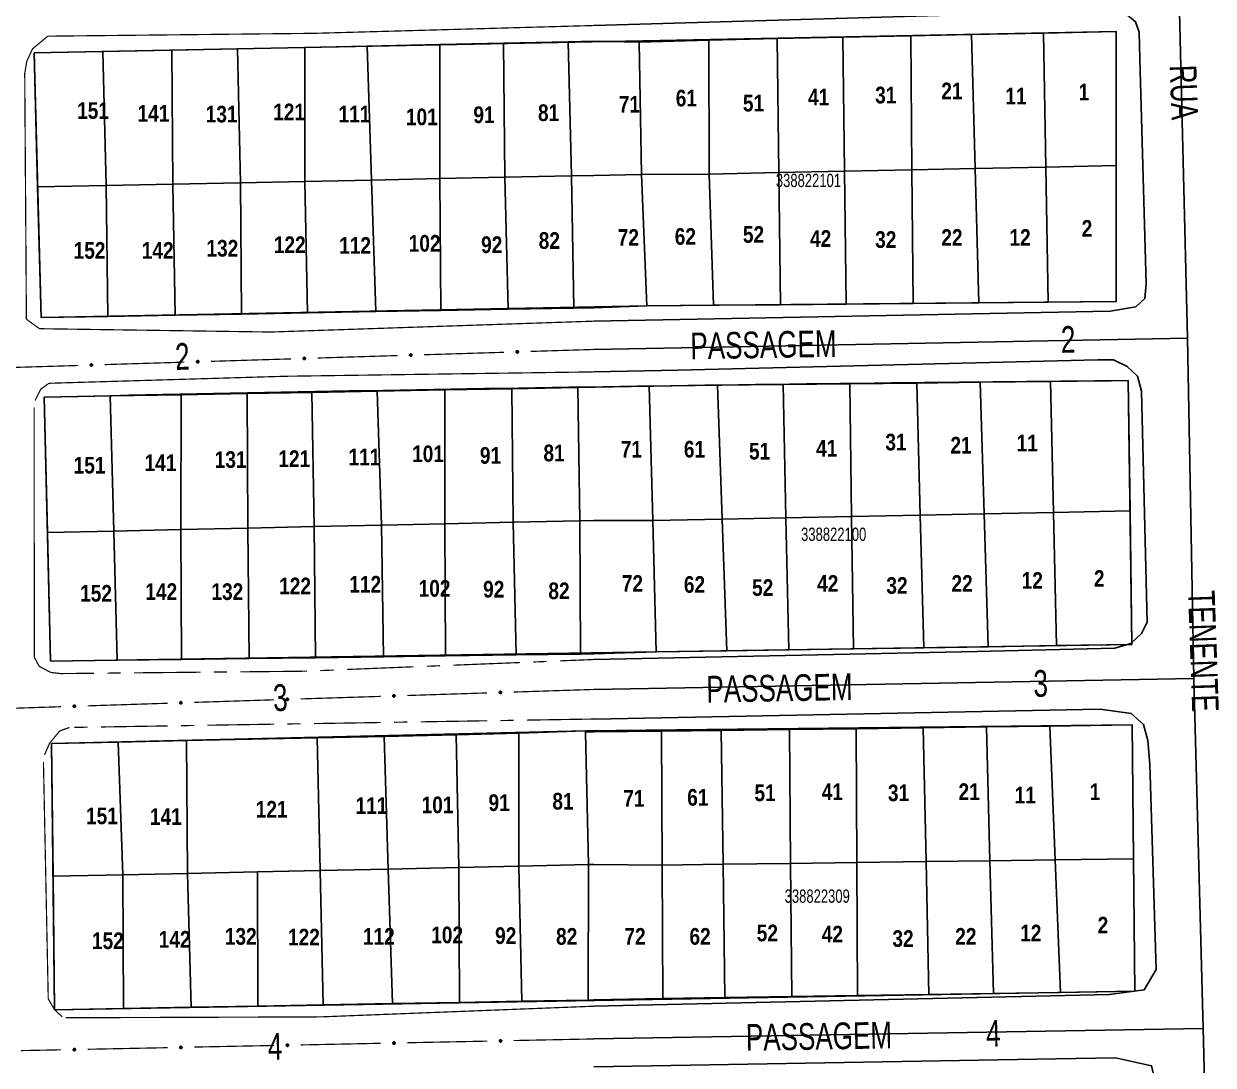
# Model space of a CAD drawing. Extents: x 204256 to 207861, y 4845615 to 4848347.
# Drawn here: x 204551.4 to 204730, y 4847338.3 to 4847494.5 of the extents above; entities that cross this region are included whole.
import ezdxf
from ezdxf.enums import TextEntityAlignment as Align

# ---------------------------------------------------------------- set-up
doc = ezdxf.new("R2010")
doc.units = 0
doc.header["$LTSCALE"] = 1.5
doc.header["$MEASUREMENT"] = 0
doc.linetypes.add('PHANTOMX2', pattern=[5, 2.5, -0.5, 0.5, -0.5, 0.5, -0.5])
for name, color, linetype in [('CD-MALHA-LOTES', 40, 'CONTINUOUS'), ('CD_TXT_QUADRA', 7, 'CONTINUOUS'), ('RU-QUADRAS', 210, 'CONTINUOUS'), ('SV-EIXO-RUA-N-PAV', 6, 'CONTINUOUS'), ('SV-EIXO-RUA-PAV', 20, 'CONTINUOUS'), ('SV-RUA-NAO-PAV-S-GUIA-C-GUIA', 7, 'PHANTOMX2'), ('SV-RUA-PAVIM-S-GUIA-C-GUIA', 7, 'CONTINUOUS'), ('SV-TXT-RUA-N-PAV-S-GUIA-C-GUIA', 7, 'CONTINUOUS'), ('SV-TXT-RUA-PAV-S-GUIA-C-GUIA', 7, 'CONTINUOUS'), ('Th_NmrPort', 7, 'CONTINUOUS')]:
    doc.layers.add(name, color=color, linetype=linetype)
doc.styles.add('ARIAL', font='ARIAL.TTF')
doc.styles.get("Standard").update_dxf_attribs({"font": 'swisscbo.ttf'})

msp = doc.modelspace()

# ---------------------------------------------------------------- linework, layer by layer
at = {"layer": 'CD-MALHA-LOTES', "linetype": 'Continuous'}
for p, q in [((204715.42, 4847493.38), (204704.47, 4847493.15)), ((204715.42, 4847473.28), (204715.42, 4847493.38)), ((204636.97, 4847491.92), (204643.79, 4847491.81)), ((204654.27, 4847492.11), (204643.79, 4847491.81)), ((204643.79, 4847491.81), (204644.15, 4847471.95)), ((204664.49, 4847492.32), (204654.27, 4847492.11)), ((204654.3, 4847472.01), (204654.27, 4847492.11)), ((204674.35, 4847492.53), (204664.49, 4847492.32)), ((204664.49, 4847492.32), (204664.76, 4847472.24)), ((204684.57, 4847492.74), (204674.35, 4847492.53)), ((204674.61, 4847472.44), (204674.35, 4847492.53)), ((204693.71, 4847492.93), (204684.57, 4847492.74)), ((204684.74, 4847472.65), (204684.57, 4847492.74)), ((204704.47, 4847493.15), (204693.71, 4847492.93)), ((204694.24, 4847472.85), (204693.71, 4847492.93)), ((204704.83, 4847473.06), (204704.47, 4847493.15)), ((204644.15, 4847471.95), (204636.97, 4847471.8)), ((204644.15, 4847471.95), (204654.3, 4847472.01)), ((204644.15, 4847471.95), (204644.93, 4847452.22)), ((204654.3, 4847472.01), (204664.76, 4847472.24)), ((204654.96, 4847452.31), (204654.3, 4847472.01)), ((204664.76, 4847472.24), (204674.61, 4847472.44)), ((204664.76, 4847472.24), (204665.02, 4847452.4)), ((204674.61, 4847472.44), (204684.74, 4847472.65)), ((204674.61, 4847472.44), (204674.88, 4847452.5)), ((204684.74, 4847472.65), (204694.24, 4847472.85)), ((204684.74, 4847472.65), (204684.92, 4847452.59)), ((204694.24, 4847472.85), (204704.83, 4847473.06)), ((204694.24, 4847472.85), (204694.78, 4847452.68)), ((204704.83, 4847473.06), (204715.42, 4847473.28)), ((204704.83, 4847473.06), (204705.18, 4847452.78)), ((204715.42, 4847452.87), (204715.42, 4847473.28)), ((204644.93, 4847452.22), (204636.96, 4847451.95)), ((204644.93, 4847452.22), (204654.96, 4847452.31)), ((204665.02, 4847452.4), (204654.96, 4847452.31)), ((204665.02, 4847452.4), (204674.88, 4847452.5)), ((204674.88, 4847452.5), (204684.92, 4847452.59)), ((204684.92, 4847452.59), (204694.78, 4847452.68)), ((204694.78, 4847452.68), (204705.18, 4847452.78)), ((204705.18, 4847452.78), (204715.42, 4847452.87)), ((204634.6, 4847439.97), (204645.31, 4847440.19)), ((204655.55, 4847440.31), (204645.31, 4847440.19)), ((204645.31, 4847440.19), (204645.84, 4847420.04)), ((204665.39, 4847440.42), (204655.55, 4847440.31)), ((204656.25, 4847420.24), (204655.55, 4847440.31)), ((204675.42, 4847440.54), (204665.39, 4847440.42)), ((204665.83, 4847420.44), (204665.39, 4847440.42)), ((204685.48, 4847440.65), (204675.42, 4847440.54)), ((204675.69, 4847420.63), (204675.42, 4847440.54)), ((204694.99, 4847440.76), (204685.48, 4847440.65)), ((204686, 4847420.84), (204685.48, 4847440.65)), ((204705.57, 4847440.88), (204694.99, 4847440.76)), ((204695.59, 4847421.03), (204694.99, 4847440.76)), ((204717.22, 4847441.01), (204705.57, 4847440.88)), ((204705.99, 4847421.24), (204705.57, 4847440.88)), ((204717.49, 4847421.47), (204717.22, 4847441.01)), ((204645.84, 4847420.04), (204636.97, 4847420.03)), ((204645.84, 4847420.04), (204656.25, 4847420.24)), ((204645.84, 4847420.04), (204646.36, 4847400.3)), ((204656.25, 4847420.24), (204665.83, 4847420.44)), ((204656.94, 4847400.47), (204656.25, 4847420.24)), ((204665.83, 4847420.44), (204675.69, 4847420.63)), ((204665.83, 4847420.44), (204666.27, 4847400.62)), ((204675.69, 4847420.63), (204686, 4847420.84)), ((204675.69, 4847420.63), (204675.95, 4847400.77)), ((204686, 4847420.84), (204695.59, 4847421.03)), ((204686, 4847420.84), (204686.53, 4847400.93)), ((204695.59, 4847421.03), (204705.99, 4847421.24)), ((204695.59, 4847421.03), (204696.2, 4847401.08)), ((204705.99, 4847421.24), (204717.49, 4847421.47)), ((204705.99, 4847421.24), (204706.43, 4847401.24)), ((204717.77, 4847401.42), (204717.49, 4847421.47)), ((204646.36, 4847400.3), (204656.94, 4847400.47)), ((204656.94, 4847400.47), (204666.27, 4847400.62)), ((204666.27, 4847400.62), (204675.95, 4847400.77)), ((204675.95, 4847400.77), (204686.53, 4847400.93)), ((204686.53, 4847400.93), (204696.2, 4847401.08)), ((204696.2, 4847401.08), (204706.43, 4847401.24)), ((204706.43, 4847401.24), (204717.77, 4847401.42)), ((204646.36, 4847400.3), (204636.96, 4847400)), ((204636.96, 4847388.29), (204647.16, 4847388.39)), ((204656.12, 4847388.51), (204647.16, 4847388.39)), ((204647.16, 4847388.39), (204647.25, 4847368.32)), ((204666.34, 4847388.65), (204656.12, 4847388.51)), ((204656.12, 4847388.51), (204656.38, 4847368.44)), ((204676.37, 4847388.78), (204666.34, 4847388.65)), ((204666.34, 4847388.65), (204666.52, 4847368.57)), ((204686.44, 4847388.92), (204676.37, 4847388.78)), ((204676.37, 4847388.78), (204676.47, 4847368.7)), ((204695.93, 4847389.05), (204686.44, 4847388.92)), ((204686.44, 4847388.92), (204686.87, 4847368.84)), ((204705.46, 4847389.17), (204695.93, 4847389.05)), ((204695.93, 4847389.05), (204696.46, 4847368.97)), ((204717.82, 4847389.34), (204705.46, 4847389.17)), ((204705.46, 4847389.17), (204706.25, 4847369.09)), ((204718.01, 4847369.25), (204717.82, 4847389.34)), ((204647.25, 4847368.32), (204636.97, 4847368.39)), ((204656.38, 4847368.44), (204647.25, 4847368.32)), ((204647.25, 4847368.32), (204647.34, 4847348.28)), ((204666.52, 4847368.57), (204656.38, 4847368.44)), ((204656.38, 4847368.44), (204656.64, 4847348.43)), ((204676.47, 4847368.7), (204666.52, 4847368.57)), ((204666.52, 4847368.57), (204666.69, 4847348.58)), ((204676.47, 4847368.7), (204686.87, 4847368.84)), ((204676.47, 4847368.7), (204676.56, 4847348.74)), ((204686.87, 4847368.84), (204696.46, 4847368.97)), ((204686.87, 4847368.84), (204687.3, 4847348.9)), ((204706.25, 4847369.09), (204696.46, 4847368.97)), ((204696.46, 4847368.97), (204696.98, 4847349.05)), ((204706.25, 4847369.09), (204718.01, 4847369.25)), ((204706.25, 4847369.09), (204707.03, 4847349.21)), ((204718.19, 4847349.38), (204718.01, 4847369.25)), ((204656.64, 4847348.43), (204666.69, 4847348.58)), ((204666.69, 4847348.58), (204676.56, 4847348.74)), ((204676.56, 4847348.74), (204687.3, 4847348.9)), ((204687.3, 4847348.9), (204696.98, 4847349.05)), ((204696.98, 4847349.05), (204707.03, 4847349.21)), ((204707.03, 4847349.21), (204718.19, 4847349.38)), ((204647.34, 4847348.28), (204636.97, 4847348.09)), ((204647.34, 4847348.28), (204656.64, 4847348.43))]:
    msp.add_line(p, q, dxfattribs=at)
at = {"layer": 'CD-MALHA-LOTES', "linetype": 'Continuous', "flags": 128}
for points in [[(204602.97, 4847491.21), (204613.86, 4847491.44)], [(204613.86, 4847491.44), (204623.44, 4847491.64)], [(204613.86, 4847471.32), (204613.86, 4847491.44)], [(204623.44, 4847491.64), (204633.11, 4847491.84)], [(204623.64, 4847471.52), (204623.44, 4847491.64)], [(204636.97, 4847491.92), (204633.11, 4847491.84)], [(204633.11, 4847491.84), (204633.62, 4847471.73)], [(204552.94, 4847490.17), (204563.27, 4847490.38)], [(204553.48, 4847470.08), (204552.94, 4847490.17)], [(204563.27, 4847490.38), (204573.62, 4847490.6)], [(204563.79, 4847470.29), (204563.27, 4847490.38)], [(204573.62, 4847490.6), (204583.48, 4847490.8)], [(204573.77, 4847470.5), (204573.62, 4847490.6)], [(204583.48, 4847490.8), (204593.6, 4847491.01)], [(204583.94, 4847470.71), (204583.48, 4847490.8)], [(204593.57, 4847470.9), (204593.6, 4847491.01)], [(204593.6, 4847491.01), (204602.97, 4847491.21)], [(204603.62, 4847471.11), (204602.97, 4847491.21)], [(204633.62, 4847471.73), (204636.97, 4847471.8)], [(204553.48, 4847470.08), (204563.79, 4847470.29)], [(204554.01, 4847450.47), (204553.48, 4847470.08)], [(204563.79, 4847470.29), (204573.77, 4847470.5)], [(204564.03, 4847450.64), (204563.79, 4847470.29)], [(204573.77, 4847470.5), (204583.94, 4847470.71)], [(204574.14, 4847450.83), (204573.77, 4847470.5)], [(204583.94, 4847470.71), (204593.57, 4847470.9)], [(204584.06, 4847451), (204583.94, 4847470.71)], [(204593.57, 4847470.9), (204603.62, 4847471.11)], [(204593.98, 4847451.18), (204593.57, 4847470.9)], [(204603.62, 4847471.11), (204613.86, 4847471.32)], [(204604.25, 4847451.37), (204603.62, 4847471.11)], [(204613.86, 4847471.32), (204623.64, 4847471.52)], [(204614.03, 4847451.54), (204613.86, 4847471.32)], [(204623.64, 4847471.52), (204633.62, 4847471.73)], [(204624.14, 4847451.72), (204623.64, 4847471.52)], [(204633.62, 4847471.73), (204633.98, 4847451.9)], [(204564.03, 4847450.64), (204554.01, 4847450.47)], [(204574.14, 4847450.83), (204564.03, 4847450.64)], [(204584.06, 4847451), (204574.14, 4847450.83)], [(204593.98, 4847451.18), (204584.06, 4847451)], [(204604.25, 4847451.37), (204593.98, 4847451.18)], [(204614.03, 4847451.54), (204604.25, 4847451.37)], [(204624.14, 4847451.72), (204614.03, 4847451.54)], [(204633.98, 4847451.9), (204624.14, 4847451.72)], [(204633.98, 4847451.9), (204636.96, 4847451.95)], [(204614.61, 4847439.61), (204624.69, 4847439.79)], [(204624.69, 4847439.79), (204634.6, 4847439.97)], [(204624.88, 4847419.76), (204624.69, 4847439.79)], [(204634.6, 4847439.97), (204634.88, 4847419.98)], [(204554.46, 4847438.53), (204564.39, 4847438.71)], [(204554.95, 4847418.21), (204554.46, 4847438.53)], [(204564.39, 4847438.71), (204575.04, 4847438.9)], [(204564.93, 4847418.43), (204564.39, 4847438.71)], [(204574.96, 4847418.65), (204575.04, 4847438.9)], [(204575.04, 4847438.9), (204584.92, 4847439.08)], [(204584.92, 4847439.08), (204594.65, 4847439.25)], [(204585.04, 4847418.88), (204584.92, 4847439.08)], [(204594.65, 4847439.25), (204604.46, 4847439.43)], [(204594.99, 4847419.1), (204594.65, 4847439.25)], [(204604.46, 4847439.43), (204614.61, 4847439.61)], [(204605.08, 4847419.33), (204604.46, 4847439.43)], [(204614.61, 4847419.53), (204614.61, 4847439.61)], [(204634.88, 4847419.98), (204636.97, 4847420.03)], [(204554.95, 4847418.21), (204564.93, 4847418.43)], [(204574.96, 4847418.65), (204564.93, 4847418.43)], [(204565.42, 4847399.05), (204564.93, 4847418.43)], [(204574.96, 4847418.65), (204585.04, 4847418.88)], [(204575.1, 4847399.18), (204574.96, 4847418.65)], [(204585.04, 4847418.88), (204594.99, 4847419.1)], [(204585.23, 4847399.32), (204585.04, 4847418.88)], [(204594.99, 4847419.1), (204605.08, 4847419.33)], [(204595.21, 4847399.41), (204594.99, 4847419.1)], [(204605.08, 4847419.33), (204614.61, 4847419.53)], [(204605.39, 4847399.58), (204605.08, 4847419.33)], [(204614.61, 4847419.53), (204624.88, 4847419.76)], [(204614.72, 4847399.71), (204614.61, 4847419.53)], [(204624.88, 4847419.76), (204634.88, 4847419.98)], [(204625.32, 4847399.85), (204624.88, 4847419.76)], [(204634.88, 4847419.98), (204635, 4847399.97)], [(204555.41, 4847398.92), (204554.95, 4847418.21)], [(204565.42, 4847399.05), (204555.41, 4847398.92)], [(204575.1, 4847399.18), (204565.42, 4847399.05)], [(204585.23, 4847399.32), (204575.1, 4847399.18)], [(204595.21, 4847399.41), (204585.23, 4847399.32)], [(204605.39, 4847399.58), (204595.21, 4847399.41)], [(204614.72, 4847399.71), (204605.39, 4847399.58)], [(204625.32, 4847399.85), (204614.72, 4847399.71)], [(204635, 4847399.97), (204625.32, 4847399.85)], [(204635, 4847399.97), (204636.96, 4847400)], [(204616.29, 4847387.85), (204625.74, 4847388.11)], [(204625.72, 4847368.15), (204625.74, 4847388.11)], [(204625.74, 4847388.11), (204635.72, 4847388.45)], [(204635.72, 4847388.45), (204635.72, 4847388.26)], [(204636.96, 4847388.29), (204635.72, 4847388.26)], [(204635.72, 4847388.26), (204636.2, 4847368.38)], [(204555.56, 4847386.58), (204565.58, 4847386.76)], [(204555.79, 4847366.63), (204555.56, 4847386.58)], [(204565.58, 4847386.76), (204575.85, 4847387)], [(204566.26, 4847366.86), (204565.58, 4847386.76)], [(204575.85, 4847387), (204595.44, 4847387.42)], [(204575.98, 4847367.07), (204575.85, 4847387)], [(204595.44, 4847387.42), (204605.5, 4847387.63)], [(204595.89, 4847367.5), (204595.44, 4847387.42)], [(204605.5, 4847387.63), (204616.29, 4847387.85)], [(204606.12, 4847367.72), (204605.5, 4847387.63)], [(204616.73, 4847367.95), (204616.29, 4847387.85)], [(204625.72, 4847368.15), (204636.2, 4847368.38)], [(204636.2, 4847368.38), (204636.12, 4847348.07)], [(204636.2, 4847368.38), (204636.97, 4847368.39)], [(204555.79, 4847366.63), (204566.26, 4847366.86)], [(204556.02, 4847346.61), (204555.79, 4847366.63)], [(204566.26, 4847366.86), (204575.98, 4847367.07)], [(204566.38, 4847346.8), (204566.26, 4847366.86)], [(204575.98, 4847367.07), (204586.51, 4847367.3)], [(204576.55, 4847346.99), (204575.98, 4847367.07)], [(204586.51, 4847367.3), (204595.89, 4847367.5)], [(204586.55, 4847347.17), (204586.51, 4847367.3)], [(204595.89, 4847367.5), (204606.12, 4847367.72)], [(204596.34, 4847347.35), (204595.89, 4847367.5)], [(204606.12, 4847367.72), (204616.73, 4847367.95)], [(204606.74, 4847347.54), (204606.12, 4847367.72)], [(204616.73, 4847367.95), (204625.72, 4847368.15)], [(204616.8, 4847347.72), (204616.73, 4847367.95)], [(204626.16, 4847347.9), (204625.72, 4847368.15)], [(204566.38, 4847346.8), (204556.02, 4847346.61)], [(204576.55, 4847346.99), (204566.38, 4847346.8)], [(204586.55, 4847347.17), (204576.55, 4847346.99)], [(204596.34, 4847347.35), (204586.55, 4847347.17)], [(204606.74, 4847347.54), (204596.34, 4847347.35)], [(204616.8, 4847347.72), (204606.74, 4847347.54)], [(204626.16, 4847347.9), (204616.8, 4847347.72)], [(204636.12, 4847348.07), (204626.16, 4847347.9)], [(204636.12, 4847348.07), (204636.97, 4847348.09)]]:
    msp.add_lwpolyline(points, dxfattribs=at)
at = {"layer": 'RU-QUADRAS', "color": 6, "linetype": 'Continuous'}
for points in [[(204552.94, 4847490.17), (204715.42, 4847493.38), (204715.42, 4847452.87), (204644.93, 4847452.22), (204554.01, 4847450.47)], [(204555.56, 4847386.58), (204635.72, 4847388.45), (204717.82, 4847389.34), (204718.19, 4847349.38), (204556.02, 4847346.61)]]:
    msp.add_lwpolyline(points, close=True, dxfattribs=at)
msp.add_lwpolyline([(204554.46, 4847438.53, -0.003434), (204717.22, 4847441.01), (204717.77, 4847401.42), (204555.41, 4847398.92)], format="xyb", close=True, dxfattribs=at)
at = {"layer": 'SV-EIXO-RUA-N-PAV'}
for points in [[(204590.83, 4847393.29), (204590.86, 4847393.32), (204590.9, 4847393.35), (204590.93, 4847393.36), (204590.97, 4847393.36), (204591, 4847393.36), (204591.04, 4847393.35), (204591.07, 4847393.33), (204591.11, 4847393.3), (204591.13, 4847393.26), (204591.14, 4847393.22), (204591.15, 4847393.19), (204591.15, 4847393.15), (204591.14, 4847393.12), (204591.12, 4847393.08), (204591.08, 4847393.05), (204591.05, 4847393.02), (204591.01, 4847393.01), (204590.98, 4847393.01), (204590.94, 4847393.01), (204590.91, 4847393.02), (204590.87, 4847393.04), (204590.83, 4847393.07), (204590.81, 4847393.11), (204590.8, 4847393.14), (204590.8, 4847393.18), (204590.8, 4847393.21), (204590.8, 4847393.25), (204590.83, 4847393.29)], [(204606.82, 4847393.8), (204606.85, 4847393.84), (204606.89, 4847393.86), (204606.92, 4847393.88), (204606.96, 4847393.88), (204606.99, 4847393.88), (204607.03, 4847393.87), (204607.06, 4847393.85), (204607.1, 4847393.81), (204607.12, 4847393.78), (204607.14, 4847393.74), (204607.14, 4847393.71), (204607.14, 4847393.67), (204607.13, 4847393.64), (204607.11, 4847393.6), (204607.07, 4847393.56), (204607.04, 4847393.54), (204607, 4847393.53), (204606.97, 4847393.53), (204606.93, 4847393.53), (204606.9, 4847393.54), (204606.86, 4847393.56), (204606.83, 4847393.59), (204606.8, 4847393.63), (204606.79, 4847393.66), (204606.79, 4847393.7), (204606.79, 4847393.73), (204606.8, 4847393.77), (204606.82, 4847393.8)], [(204622.81, 4847394.32), (204622.84, 4847394.36), (204622.88, 4847394.38), (204622.91, 4847394.39), (204622.95, 4847394.4), (204622.98, 4847394.39), (204623.02, 4847394.38), (204623.06, 4847394.37), (204623.09, 4847394.33), (204623.11, 4847394.29), (204623.13, 4847394.26), (204623.13, 4847394.22), (204623.13, 4847394.19), (204623.12, 4847394.15), (204623.1, 4847394.12), (204623.06, 4847394.08), (204623.03, 4847394.06), (204622.99, 4847394.05), (204622.96, 4847394.04), (204622.92, 4847394.05), (204622.89, 4847394.06), (204622.85, 4847394.08), (204622.82, 4847394.11), (204622.79, 4847394.14), (204622.78, 4847394.18), (204622.78, 4847394.21), (204622.78, 4847394.25), (204622.79, 4847394.28), (204622.81, 4847394.32)], [(204558.84, 4847392.25), (204558.88, 4847392.29), (204558.91, 4847392.31), (204558.95, 4847392.32), (204558.98, 4847392.32), (204559.02, 4847392.32), (204559.05, 4847392.31), (204559.09, 4847392.29), (204559.13, 4847392.26), (204559.15, 4847392.22), (204559.16, 4847392.19), (204559.17, 4847392.15), (204559.16, 4847392.12), (204559.15, 4847392.08), (204559.13, 4847392.05), (204559.1, 4847392.01), (204559.06, 4847391.99), (204559.03, 4847391.98), (204558.99, 4847391.97), (204558.96, 4847391.97), (204558.92, 4847391.98), (204558.89, 4847392), (204558.85, 4847392.04), (204558.83, 4847392.07), (204558.82, 4847392.11), (204558.81, 4847392.14), (204558.81, 4847392.18), (204558.82, 4847392.21), (204558.84, 4847392.25)], [(204574.84, 4847392.77), (204574.87, 4847392.8), (204574.9, 4847392.83), (204574.94, 4847392.84), (204574.97, 4847392.84), (204575.01, 4847392.84), (204575.04, 4847392.83), (204575.08, 4847392.81), (204575.12, 4847392.78), (204575.14, 4847392.74), (204575.15, 4847392.71), (204575.16, 4847392.67), (204575.15, 4847392.64), (204575.14, 4847392.6), (204575.12, 4847392.56), (204575.09, 4847392.53), (204575.05, 4847392.5), (204575.02, 4847392.49), (204574.98, 4847392.49), (204574.95, 4847392.49), (204574.91, 4847392.5), (204574.88, 4847392.52), (204574.84, 4847392.56), (204574.82, 4847392.59), (204574.81, 4847392.62), (204574.8, 4847392.66), (204574.81, 4847392.7), (204574.81, 4847392.73), (204574.84, 4847392.77)]]:
    msp.add_lwpolyline(points, close=True, dxfattribs=at)
for points in [[(204590.8, 4847393.25), (204591.11, 4847393.3)], [(204590.8, 4847393.21), (204591.13, 4847393.26)], [(204590.8, 4847393.2), (204591.13, 4847393.24)], [(204590.8, 4847393.18), (204591.14, 4847393.22)], [(204590.81, 4847393.23), (204591.12, 4847393.28)], [(204590.82, 4847393.27), (204591.09, 4847393.31)], [(204590.83, 4847393.29), (204591.07, 4847393.33)], [(204590.85, 4847393.3), (204591.05, 4847393.34)], [(204590.86, 4847393.32), (204591.04, 4847393.35)], [(204590.88, 4847393.34), (204591.01, 4847393.35)], [(204590.9, 4847393.35), (204591, 4847393.36)], [(204606.79, 4847393.73), (204607.12, 4847393.78)], [(204606.79, 4847393.71), (204607.12, 4847393.76)], [(204606.79, 4847393.7), (204607.14, 4847393.74)], [(204606.79, 4847393.68), (204607.14, 4847393.72)], [(204606.79, 4847393.66), (204607.14, 4847393.71)], [(204606.8, 4847393.77), (204607.1, 4847393.81)], [(204606.8, 4847393.75), (204607.11, 4847393.8)], [(204606.8, 4847393.64), (204607.14, 4847393.69)], [(204606.8, 4847393.63), (204607.14, 4847393.67)], [(204606.81, 4847393.78), (204607.08, 4847393.83)], [(204606.82, 4847393.8), (204607.06, 4847393.85)], [(204606.82, 4847393.61), (204607.13, 4847393.65)], [(204606.83, 4847393.59), (204607.13, 4847393.64)], [(204606.84, 4847393.82), (204607.04, 4847393.86)], [(204606.85, 4847393.84), (204607.03, 4847393.87)], [(204606.85, 4847393.58), (204607.11, 4847393.62)], [(204606.86, 4847393.56), (204607.11, 4847393.6)], [(204606.87, 4847393.85), (204607, 4847393.87)], [(204606.88, 4847393.55), (204607.08, 4847393.58)], [(204606.89, 4847393.86), (204606.99, 4847393.88)], [(204606.9, 4847393.54), (204607.07, 4847393.56)], [(204606.92, 4847393.53), (204607.05, 4847393.55)], [(204606.93, 4847393.53), (204607.04, 4847393.54)], [(204622.78, 4847394.25), (204623.11, 4847394.29)], [(204622.78, 4847394.23), (204623.12, 4847394.28)], [(204622.78, 4847394.21), (204623.13, 4847394.26)], [(204622.78, 4847394.2), (204623.13, 4847394.24)], [(204622.78, 4847394.18), (204623.13, 4847394.22)], [(204622.79, 4847394.28), (204623.09, 4847394.33)], [(204622.79, 4847394.27), (204623.1, 4847394.31)], [(204622.79, 4847394.16), (204623.13, 4847394.21)], [(204622.79, 4847394.14), (204623.13, 4847394.19)], [(204622.8, 4847394.3), (204623.07, 4847394.35)], [(204622.81, 4847394.32), (204623.06, 4847394.37)], [(204622.81, 4847394.13), (204623.12, 4847394.17)], [(204622.82, 4847394.11), (204623.12, 4847394.15)], [(204622.83, 4847394.34), (204623.03, 4847394.37)], [(204622.84, 4847394.36), (204623.02, 4847394.38)], [(204622.84, 4847394.09), (204623.11, 4847394.14)], [(204622.85, 4847394.08), (204623.1, 4847394.12)], [(204622.86, 4847394.37), (204622.99, 4847394.39)], [(204622.88, 4847394.38), (204622.98, 4847394.39)], [(204622.88, 4847394.07), (204623.07, 4847394.1)], [(204622.89, 4847394.06), (204623.06, 4847394.08)], [(204622.91, 4847394.05), (204623.04, 4847394.07)], [(204622.92, 4847394.05), (204623.03, 4847394.06)], [(204558.81, 4847392.18), (204559.15, 4847392.22)], [(204558.81, 4847392.14), (204559.16, 4847392.19)], [(204558.82, 4847392.21), (204559.13, 4847392.26)], [(204558.82, 4847392.2), (204559.13, 4847392.24)], [(204558.82, 4847392.16), (204559.15, 4847392.21)], [(204558.82, 4847392.12), (204559.16, 4847392.17)], [(204558.82, 4847392.11), (204559.17, 4847392.15)], [(204558.82, 4847392.09), (204559.16, 4847392.14)], [(204558.83, 4847392.23), (204559.1, 4847392.28)], [(204558.83, 4847392.07), (204559.16, 4847392.12)], [(204558.84, 4847392.25), (204559.09, 4847392.29)], [(204558.84, 4847392.05), (204559.15, 4847392.1)], [(204558.85, 4847392.04), (204559.15, 4847392.08)], [(204558.86, 4847392.27), (204559.06, 4847392.3)], [(204558.87, 4847392.02), (204559.14, 4847392.06)], [(204558.88, 4847392.29), (204559.05, 4847392.31)], [(204558.89, 4847392), (204559.13, 4847392.05)], [(204558.9, 4847392.3), (204559.03, 4847392.32)], [(204558.91, 4847392.31), (204559.02, 4847392.32)], [(204558.91, 4847392), (204559.11, 4847392.03)], [(204558.92, 4847391.98), (204559.1, 4847392.01)], [(204558.94, 4847391.98), (204559.07, 4847392)], [(204558.96, 4847391.97), (204559.06, 4847391.99)], [(204574.8, 4847392.66), (204575.15, 4847392.71)], [(204574.81, 4847392.73), (204575.12, 4847392.78)], [(204574.81, 4847392.71), (204575.12, 4847392.76)], [(204574.81, 4847392.7), (204575.14, 4847392.74)], [(204574.81, 4847392.68), (204575.14, 4847392.73)], [(204574.81, 4847392.64), (204575.15, 4847392.69)], [(204574.81, 4847392.62), (204575.16, 4847392.67)], [(204574.82, 4847392.61), (204575.15, 4847392.65)], [(204574.82, 4847392.59), (204575.15, 4847392.64)], [(204574.83, 4847392.75), (204575.1, 4847392.79)], [(204574.83, 4847392.57), (204575.14, 4847392.62)], [(204574.84, 4847392.77), (204575.08, 4847392.81)], [(204574.84, 4847392.56), (204575.14, 4847392.6)], [(204574.85, 4847392.79), (204575.05, 4847392.82)], [(204574.86, 4847392.54), (204575.13, 4847392.58)], [(204574.87, 4847392.8), (204575.04, 4847392.83)], [(204574.88, 4847392.52), (204575.12, 4847392.56)], [(204574.89, 4847392.82), (204575.02, 4847392.83)], [(204574.9, 4847392.83), (204575.01, 4847392.84)], [(204574.9, 4847392.51), (204575.1, 4847392.55)], [(204574.91, 4847392.5), (204575.09, 4847392.53)], [(204574.94, 4847392.5), (204575.07, 4847392.52)], [(204574.95, 4847392.49), (204575.05, 4847392.5)], [(204590.8, 4847393.16), (204591.14, 4847393.2)], [(204590.8, 4847393.14), (204591.15, 4847393.19)], [(204590.81, 4847393.12), (204591.14, 4847393.17)], [(204590.81, 4847393.11), (204591.15, 4847393.15)], [(204590.82, 4847393.09), (204591.14, 4847393.14)], [(204590.83, 4847393.07), (204591.14, 4847393.12)], [(204590.85, 4847393.06), (204591.12, 4847393.1)], [(204590.87, 4847393.04), (204591.12, 4847393.08)], [(204590.89, 4847393.03), (204591.09, 4847393.06)], [(204590.91, 4847393.02), (204591.08, 4847393.05)], [(204590.93, 4847393.02), (204591.06, 4847393.03)], [(204590.94, 4847393.01), (204591.05, 4847393.02)]]:
    msp.add_lwpolyline(points, dxfattribs=at)
at = {"layer": 'SV-EIXO-RUA-N-PAV', "const_width": 0.18}
for points in [[(204592.97, 4847393.25), (204604.97, 4847393.63)], [(204608.96, 4847393.76), (204620.96, 4847394.15)], [(204624.96, 4847394.28), (204636.95, 4847394.67)], [(204547.72, 4847391.78), (204556.99, 4847392.08)], [(204560.99, 4847392.21), (204572.98, 4847392.6)], [(204576.98, 4847392.73), (204588.97, 4847393.12)]]:
    msp.add_lwpolyline(points, dxfattribs=at)
at = {"layer": 'SV-EIXO-RUA-PAV'}
for points in [[(204723.53, 4847559.37), (204724.24, 4847532.87), (204724.8, 4847500.42), (204726.11, 4847447.36), (204727.08, 4847396.32), (204728.47, 4847343.79), (204729.27, 4847311.89), (204730.24, 4847294.22), (204730.41, 4847288.29), (204731.64, 4847234.88), (204732.04, 4847212.07), (204732.68, 4847143.4), (204733.58, 4847115.04), (204734.26, 4847067.84), (204734.83, 4847055.73), (204736.02, 4847039.19), (204737.08, 4846988.11), (204738.13, 4846941.63), (204738.03, 4846933.47)], [(204636.98, 4847445.68), (204726.11, 4847447.36)], [(204625.32, 4847445.36), (204625.66, 4847445.4)], [(204625.32, 4847445.32), (204625.67, 4847445.37)], [(204625.32, 4847445.29), (204625.67, 4847445.33)], [(204625.33, 4847445.39), (204625.63, 4847445.44)], [(204625.33, 4847445.38), (204625.64, 4847445.42)], [(204625.33, 4847445.34), (204625.66, 4847445.39)], [(204625.33, 4847445.3), (204625.67, 4847445.35)], [(204625.33, 4847445.27), (204625.67, 4847445.32)], [(204625.34, 4847445.41), (204625.61, 4847445.46)], [(204625.34, 4847445.25), (204625.67, 4847445.3)], [(204625.35, 4847445.43), (204625.6, 4847445.47)], [(204625.35, 4847445.23), (204625.66, 4847445.28)], [(204625.36, 4847445.22), (204625.66, 4847445.26)], [(204625.37, 4847445.45), (204625.57, 4847445.48)], [(204625.38, 4847445.2), (204625.65, 4847445.24)], [(204625.39, 4847445.47), (204625.56, 4847445.49)], [(204625.39, 4847445.18), (204625.64, 4847445.23)], [(204625.41, 4847445.48), (204625.54, 4847445.5)], [(204625.42, 4847445.49), (204625.53, 4847445.5)], [(204625.42, 4847445.18), (204625.62, 4847445.21)], [(204625.43, 4847445.16), (204625.61, 4847445.19)], [(204625.45, 4847445.16), (204625.58, 4847445.18)], [(204625.47, 4847445.15), (204625.57, 4847445.17)], [(204561.35, 4847443.38), (204561.69, 4847443.42)], [(204561.35, 4847443.34), (204561.7, 4847443.39)], [(204561.35, 4847443.31), (204561.71, 4847443.35)], [(204561.36, 4847443.42), (204561.67, 4847443.46)], [(204561.36, 4847443.4), (204561.67, 4847443.44)], [(204561.36, 4847443.36), (204561.69, 4847443.41)], [(204561.36, 4847443.33), (204561.7, 4847443.37)], [(204561.36, 4847443.29), (204561.7, 4847443.34)], [(204561.37, 4847443.43), (204561.64, 4847443.48)], [(204561.37, 4847443.27), (204561.7, 4847443.32)], [(204561.38, 4847443.45), (204561.63, 4847443.5)], [(204561.38, 4847443.26), (204561.69, 4847443.3)], [(204561.39, 4847443.24), (204561.69, 4847443.28)], [(204561.4, 4847443.47), (204561.6, 4847443.5)], [(204561.41, 4847443.22), (204561.68, 4847443.27)], [(204561.42, 4847443.49), (204561.59, 4847443.51)], [(204561.42, 4847443.21), (204561.67, 4847443.25)], [(204561.44, 4847443.5), (204561.57, 4847443.52)], [(204561.45, 4847443.51), (204561.56, 4847443.52)], [(204561.45, 4847443.2), (204561.65, 4847443.23)], [(204577.34, 4847443.84), (204577.69, 4847443.88)], [(204577.35, 4847443.91), (204577.66, 4847443.96)], [(204577.35, 4847443.89), (204577.66, 4847443.94)], [(204577.35, 4847443.87), (204577.68, 4847443.92)], [(204577.35, 4847443.86), (204577.68, 4847443.9)], [(204577.35, 4847443.82), (204577.69, 4847443.86)], [(204577.35, 4847443.8), (204577.7, 4847443.85)], [(204577.36, 4847443.79), (204577.69, 4847443.83)], [(204577.36, 4847443.77), (204577.7, 4847443.82)], [(204577.37, 4847443.93), (204577.64, 4847443.97)], [(204577.37, 4847443.75), (204577.68, 4847443.8)], [(204577.38, 4847443.95), (204577.62, 4847443.99)], [(204577.38, 4847443.73), (204577.68, 4847443.78)], [(204577.39, 4847443.97), (204577.6, 4847444)], [(204577.4, 4847443.72), (204577.67, 4847443.76)], [(204577.41, 4847443.98), (204577.58, 4847444.01)], [(204577.42, 4847443.7), (204577.66, 4847443.74)], [(204577.43, 4847444), (204577.56, 4847444.01)], [(204577.44, 4847444.01), (204577.55, 4847444.02)], [(204577.44, 4847443.69), (204577.64, 4847443.72)], [(204577.45, 4847443.68), (204577.63, 4847443.71)], [(204577.48, 4847443.68), (204577.61, 4847443.69)], [(204577.49, 4847443.67), (204577.59, 4847443.68)], [(204593.34, 4847444.37), (204593.67, 4847444.41)], [(204593.34, 4847444.35), (204593.67, 4847444.4)], [(204593.34, 4847444.33), (204593.69, 4847444.38)], [(204593.34, 4847444.32), (204593.69, 4847444.36)], [(204593.34, 4847444.3), (204593.69, 4847444.34)], [(204593.35, 4847444.4), (204593.65, 4847444.45)], [(204593.35, 4847444.39), (204593.66, 4847444.43)], [(204593.35, 4847444.28), (204593.69, 4847444.33)], [(204593.35, 4847444.26), (204593.69, 4847444.31)], [(204593.36, 4847444.42), (204593.63, 4847444.47)], [(204593.36, 4847444.25), (204593.68, 4847444.29)], [(204593.37, 4847444.44), (204593.61, 4847444.48)], [(204593.37, 4847444.23), (204593.68, 4847444.27)], [(204593.39, 4847444.46), (204593.59, 4847444.49)], [(204593.4, 4847444.48), (204593.58, 4847444.5)], [(204593.4, 4847444.21), (204593.66, 4847444.25)], [(204593.41, 4847444.19), (204593.66, 4847444.24)], [(204593.42, 4847444.49), (204593.55, 4847444.51)], [(204593.43, 4847444.19), (204593.63, 4847444.22)], [(204593.44, 4847444.5), (204593.54, 4847444.51)], [(204593.45, 4847444.17), (204593.62, 4847444.2)], [(204593.47, 4847444.17), (204593.6, 4847444.19)], [(204593.48, 4847444.17), (204593.59, 4847444.18)], [(204609.33, 4847444.86), (204609.66, 4847444.91)], [(204609.33, 4847444.85), (204609.67, 4847444.89)], [(204609.33, 4847444.83), (204609.68, 4847444.87)], [(204609.33, 4847444.81), (204609.68, 4847444.85)], [(204609.33, 4847444.79), (204609.68, 4847444.84)], [(204609.34, 4847444.9), (204609.64, 4847444.95)], [(204609.34, 4847444.88), (204609.65, 4847444.93)], [(204609.34, 4847444.78), (204609.68, 4847444.82)], [(204609.34, 4847444.76), (204609.68, 4847444.8)], [(204609.35, 4847444.92), (204609.62, 4847444.96)], [(204609.36, 4847444.94), (204609.61, 4847444.98)], [(204609.36, 4847444.74), (204609.67, 4847444.79)], [(204609.37, 4847444.72), (204609.67, 4847444.77)], [(204609.38, 4847444.96), (204609.58, 4847444.99)], [(204609.39, 4847444.97), (204609.57, 4847445)], [(204609.39, 4847444.71), (204609.66, 4847444.75)], [(204609.4, 4847444.69), (204609.65, 4847444.73)], [(204609.41, 4847444.99), (204609.54, 4847445)], [(204609.43, 4847445), (204609.53, 4847445.01)], [(204609.43, 4847444.68), (204609.62, 4847444.71)], [(204609.44, 4847444.67), (204609.61, 4847444.7)], [(204609.46, 4847444.67), (204609.59, 4847444.68)], [(204609.47, 4847444.66), (204609.58, 4847444.67)], [(204561.46, 4847443.19), (204561.64, 4847443.21)], [(204561.48, 4847443.18), (204561.61, 4847443.2)], [(204561.5, 4847443.18), (204561.6, 4847443.19)], [(204636.97, 4847394.67), (204727.08, 4847396.32)], [(204636.97, 4847342.24), (204728.47, 4847343.79)], [(204591.06, 4847341.44), (204590.86, 4847341.41)], [(204591.05, 4847341.45), (204590.87, 4847341.43)], [(204591.03, 4847341.46), (204590.9, 4847341.44)], [(204591.02, 4847341.46), (204590.91, 4847341.45)], [(204607.14, 4847341.69), (204606.8, 4847341.65)], [(204607.15, 4847341.65), (204606.8, 4847341.61)], [(204607.15, 4847341.64), (204606.8, 4847341.6)], [(204607.13, 4847341.71), (204606.81, 4847341.66)], [(204607.14, 4847341.67), (204606.81, 4847341.63)], [(204607.15, 4847341.62), (204606.81, 4847341.58)], [(204607.12, 4847341.72), (204606.82, 4847341.68)], [(204607.15, 4847341.6), (204606.82, 4847341.56)], [(204607.15, 4847341.58), (204606.82, 4847341.54)], [(204607.1, 4847341.74), (204606.83, 4847341.7)], [(204607.14, 4847341.57), (204606.83, 4847341.52)], [(204607.08, 4847341.76), (204606.84, 4847341.72)], [(204607.14, 4847341.55), (204606.84, 4847341.5)], [(204607.06, 4847341.77), (204606.86, 4847341.74)], [(204607.13, 4847341.53), (204606.86, 4847341.49)], [(204607.05, 4847341.78), (204606.87, 4847341.75)], [(204607.12, 4847341.51), (204606.88, 4847341.47)], [(204607.02, 4847341.78), (204606.89, 4847341.77)], [(204607.1, 4847341.49), (204606.9, 4847341.46)], [(204607.01, 4847341.79), (204606.91, 4847341.78)], [(204607.09, 4847341.47), (204606.91, 4847341.45)], [(204607.07, 4847341.46), (204606.94, 4847341.45)], [(204607.05, 4847341.45), (204606.95, 4847341.44)], [(204623.14, 4847342.01), (204622.8, 4847341.97)], [(204623.14, 4847342), (204622.8, 4847341.96)], [(204623.15, 4847341.98), (204622.8, 4847341.94)], [(204623.15, 4847341.96), (204622.8, 4847341.92)], [(204623.15, 4847341.94), (204622.8, 4847341.9)], [(204623.11, 4847342.05), (204622.81, 4847342.01)], [(204623.12, 4847342.03), (204622.81, 4847341.99)], [(204623.15, 4847341.93), (204622.81, 4847341.88)], [(204623.15, 4847341.91), (204622.81, 4847341.87)], [(204623.08, 4847342.08), (204622.83, 4847342.04)], [(204623.09, 4847342.07), (204622.83, 4847342.03)], [(204623.14, 4847341.89), (204622.83, 4847341.85)], [(204623.14, 4847341.87), (204622.84, 4847341.83)], [(204623.06, 4847342.09), (204622.86, 4847342.06)], [(204623.13, 4847341.86), (204622.86, 4847341.81)], [(204623.04, 4847342.1), (204622.87, 4847342.08)], [(204623.12, 4847341.84), (204622.87, 4847341.8)], [(204623.02, 4847342.11), (204622.89, 4847342.09)], [(204623.01, 4847342.11), (204622.9, 4847342.1)], [(204623.1, 4847341.82), (204622.9, 4847341.79)], [(204623.09, 4847341.8), (204622.91, 4847341.78)], [(204623.06, 4847341.79), (204622.94, 4847341.77)], [(204623.05, 4847341.78), (204622.94, 4847341.77)], [(204559.15, 4847340.71), (204558.81, 4847340.67)], [(204559.16, 4847340.67), (204558.81, 4847340.63)], [(204559.16, 4847340.66), (204558.81, 4847340.62)], [(204559.14, 4847340.73), (204558.82, 4847340.69)], [(204559.15, 4847340.69), (204558.82, 4847340.65)], [(204559.16, 4847340.64), (204558.82, 4847340.6)], [(204559.13, 4847340.74), (204558.83, 4847340.7)], [(204559.16, 4847340.62), (204558.83, 4847340.58)], [(204559.16, 4847340.6), (204558.83, 4847340.56)], [(204559.11, 4847340.76), (204558.84, 4847340.72)], [(204559.15, 4847340.59), (204558.84, 4847340.54)], [(204559.09, 4847340.78), (204558.85, 4847340.74)], [(204559.15, 4847340.57), (204558.85, 4847340.52)], [(204559.07, 4847340.79), (204558.87, 4847340.76)], [(204559.14, 4847340.55), (204558.87, 4847340.51)], [(204559.06, 4847340.8), (204558.88, 4847340.77)], [(204559.13, 4847340.53), (204558.89, 4847340.49)], [(204559.03, 4847340.8), (204558.9, 4847340.79)], [(204559.11, 4847340.51), (204558.91, 4847340.48)], [(204559.02, 4847340.81), (204558.92, 4847340.8)], [(204559.1, 4847340.5), (204558.92, 4847340.47)], [(204559.08, 4847340.48), (204558.95, 4847340.47)], [(204559.06, 4847340.47), (204558.96, 4847340.46)], [(204575.15, 4847341.04), (204574.81, 4847340.99)], [(204575.15, 4847341.02), (204574.81, 4847340.98)], [(204575.16, 4847341), (204574.81, 4847340.96)], [(204575.16, 4847340.98), (204574.81, 4847340.94)], [(204575.16, 4847340.97), (204574.81, 4847340.92)], [(204575.12, 4847341.07), (204574.82, 4847341.03)], [(204575.13, 4847341.05), (204574.82, 4847341.01)], [(204575.16, 4847340.95), (204574.82, 4847340.9)], [(204575.16, 4847340.93), (204574.82, 4847340.89)], [(204575.09, 4847341.1), (204574.84, 4847341.07)], [(204575.1, 4847341.09), (204574.84, 4847341.05)], [(204575.15, 4847340.91), (204574.84, 4847340.87)], [(204575.15, 4847340.89), (204574.85, 4847340.85)], [(204575.07, 4847341.11), (204574.87, 4847341.08)], [(204575.14, 4847340.88), (204574.87, 4847340.84)], [(204575.05, 4847341.13), (204574.88, 4847341.1)], [(204575.13, 4847340.86), (204574.88, 4847340.82)], [(204575.03, 4847341.13), (204574.9, 4847341.11)], [(204575.02, 4847341.14), (204574.91, 4847341.12)], [(204575.11, 4847340.84), (204574.91, 4847340.81)], [(204575.1, 4847340.82), (204574.92, 4847340.8)], [(204575.07, 4847340.81), (204574.95, 4847340.79)], [(204575.06, 4847340.8), (204574.95, 4847340.79)], [(204591.16, 4847341.33), (204590.8, 4847341.29)], [(204591.14, 4847341.36), (204590.81, 4847341.32)], [(204591.15, 4847341.35), (204590.81, 4847341.3)], [(204591.15, 4847341.31), (204590.81, 4847341.27)], [(204591.16, 4847341.29), (204590.81, 4847341.25)], [(204591.12, 4847341.4), (204590.82, 4847341.36)], [(204591.13, 4847341.38), (204590.82, 4847341.34)], [(204591.15, 4847341.27), (204590.82, 4847341.23)], [(204591.16, 4847341.26), (204590.82, 4847341.22)], [(204591.1, 4847341.41), (204590.83, 4847341.37)], [(204591.09, 4847341.43), (204590.84, 4847341.39)], [(204591.15, 4847341.24), (204590.84, 4847341.2)], [(204591.15, 4847341.22), (204590.84, 4847341.18)], [(204591.14, 4847341.2), (204590.87, 4847341.16)], [(204591.13, 4847341.18), (204590.88, 4847341.14)], [(204591.11, 4847341.17), (204590.91, 4847341.13)], [(204591.09, 4847341.15), (204590.92, 4847341.12)], [(204591.07, 4847341.13), (204590.94, 4847341.12)], [(204591.06, 4847341.12), (204590.95, 4847341.11)]]:
    msp.add_lwpolyline(points, dxfattribs=at)
for points in [[(204609.36, 4847444.94), (204609.39, 4847444.97), (204609.43, 4847445), (204609.46, 4847445.01), (204609.5, 4847445.01), (204609.53, 4847445.01), (204609.57, 4847445), (204609.61, 4847444.98), (204609.64, 4847444.95), (204609.66, 4847444.91), (204609.68, 4847444.87), (204609.68, 4847444.84), (204609.68, 4847444.8), (204609.67, 4847444.77), (204609.65, 4847444.73), (204609.61, 4847444.7), (204609.58, 4847444.67), (204609.54, 4847444.66), (204609.51, 4847444.66), (204609.47, 4847444.66), (204609.44, 4847444.67), (204609.4, 4847444.69), (204609.37, 4847444.72), (204609.34, 4847444.76), (204609.33, 4847444.79), (204609.33, 4847444.83), (204609.33, 4847444.86), (204609.34, 4847444.9), (204609.36, 4847444.94)], [(204625.35, 4847445.43), (204625.39, 4847445.47), (204625.42, 4847445.49), (204625.46, 4847445.5), (204625.49, 4847445.5), (204625.53, 4847445.5), (204625.56, 4847445.49), (204625.6, 4847445.47), (204625.63, 4847445.44), (204625.66, 4847445.4), (204625.67, 4847445.37), (204625.67, 4847445.33), (204625.67, 4847445.3), (204625.66, 4847445.26), (204625.64, 4847445.23), (204625.61, 4847445.19), (204625.57, 4847445.17), (204625.54, 4847445.16), (204625.5, 4847445.15), (204625.47, 4847445.15), (204625.43, 4847445.16), (204625.39, 4847445.18), (204625.36, 4847445.22), (204625.34, 4847445.25), (204625.32, 4847445.29), (204625.32, 4847445.32), (204625.32, 4847445.36), (204625.33, 4847445.39), (204625.35, 4847445.43)], [(204561.38, 4847443.45), (204561.42, 4847443.49), (204561.45, 4847443.51), (204561.49, 4847443.52), (204561.52, 4847443.53), (204561.56, 4847443.52), (204561.59, 4847443.51), (204561.63, 4847443.5), (204561.67, 4847443.46), (204561.69, 4847443.42), (204561.7, 4847443.39), (204561.71, 4847443.35), (204561.7, 4847443.32), (204561.69, 4847443.28), (204561.67, 4847443.25), (204561.64, 4847443.21), (204561.6, 4847443.19), (204561.57, 4847443.18), (204561.53, 4847443.17), (204561.5, 4847443.18), (204561.46, 4847443.19), (204561.42, 4847443.21), (204561.39, 4847443.24), (204561.37, 4847443.27), (204561.35, 4847443.31), (204561.35, 4847443.34), (204561.35, 4847443.38), (204561.36, 4847443.42), (204561.38, 4847443.45)], [(204577.38, 4847443.95), (204577.41, 4847443.98), (204577.44, 4847444.01), (204577.48, 4847444.02), (204577.51, 4847444.02), (204577.55, 4847444.02), (204577.58, 4847444.01), (204577.62, 4847443.99), (204577.66, 4847443.96), (204577.68, 4847443.92), (204577.69, 4847443.88), (204577.7, 4847443.85), (204577.7, 4847443.82), (204577.68, 4847443.78), (204577.66, 4847443.74), (204577.63, 4847443.71), (204577.59, 4847443.68), (204577.56, 4847443.67), (204577.52, 4847443.67), (204577.49, 4847443.67), (204577.45, 4847443.68), (204577.42, 4847443.7), (204577.38, 4847443.73), (204577.36, 4847443.77), (204577.35, 4847443.8), (204577.34, 4847443.84), (204577.35, 4847443.87), (204577.35, 4847443.91), (204577.38, 4847443.95)], [(204593.37, 4847444.44), (204593.4, 4847444.48), (204593.44, 4847444.5), (204593.47, 4847444.51), (204593.51, 4847444.52), (204593.54, 4847444.51), (204593.58, 4847444.5), (204593.61, 4847444.48), (204593.65, 4847444.45), (204593.67, 4847444.41), (204593.69, 4847444.38), (204593.69, 4847444.34), (204593.69, 4847444.31), (204593.68, 4847444.27), (204593.66, 4847444.24), (204593.62, 4847444.2), (204593.59, 4847444.18), (204593.55, 4847444.17), (204593.52, 4847444.16), (204593.48, 4847444.17), (204593.45, 4847444.17), (204593.41, 4847444.19), (204593.37, 4847444.23), (204593.35, 4847444.26), (204593.34, 4847444.3), (204593.34, 4847444.33), (204593.34, 4847444.37), (204593.35, 4847444.4), (204593.37, 4847444.44)], [(204591.13, 4847341.18), (204591.09, 4847341.15), (204591.06, 4847341.12), (204591.02, 4847341.11), (204590.99, 4847341.11), (204590.95, 4847341.11), (204590.92, 4847341.12), (204590.88, 4847341.14), (204590.84, 4847341.18), (204590.82, 4847341.22), (204590.81, 4847341.25), (204590.8, 4847341.29), (204590.81, 4847341.32), (204590.82, 4847341.36), (204590.84, 4847341.39), (204590.87, 4847341.43), (204590.91, 4847341.45), (204590.94, 4847341.46), (204590.98, 4847341.46), (204591.02, 4847341.46), (204591.05, 4847341.45), (204591.09, 4847341.43), (204591.12, 4847341.4), (204591.14, 4847341.36), (204591.16, 4847341.33), (204591.16, 4847341.29), (204591.16, 4847341.26), (204591.15, 4847341.22), (204591.13, 4847341.18)], [(204607.12, 4847341.51), (204607.09, 4847341.47), (204607.05, 4847341.45), (204607.02, 4847341.44), (204606.98, 4847341.44), (204606.95, 4847341.44), (204606.91, 4847341.45), (204606.88, 4847341.47), (204606.84, 4847341.5), (204606.82, 4847341.54), (204606.81, 4847341.58), (204606.8, 4847341.61), (204606.8, 4847341.65), (204606.82, 4847341.68), (204606.84, 4847341.72), (204606.87, 4847341.75), (204606.91, 4847341.78), (204606.94, 4847341.79), (204606.98, 4847341.79), (204607.01, 4847341.79), (204607.05, 4847341.78), (204607.08, 4847341.76), (204607.12, 4847341.72), (204607.14, 4847341.69), (204607.15, 4847341.65), (204607.15, 4847341.62), (204607.15, 4847341.58), (204607.14, 4847341.55), (204607.12, 4847341.51)], [(204623.12, 4847341.84), (204623.09, 4847341.8), (204623.05, 4847341.78), (204623.01, 4847341.77), (204622.98, 4847341.76), (204622.94, 4847341.77), (204622.91, 4847341.78), (204622.87, 4847341.8), (204622.84, 4847341.83), (204622.81, 4847341.87), (204622.8, 4847341.9), (204622.8, 4847341.94), (204622.8, 4847341.97), (204622.81, 4847342.01), (204622.83, 4847342.04), (204622.87, 4847342.08), (204622.9, 4847342.1), (204622.94, 4847342.11), (204622.97, 4847342.12), (204623.01, 4847342.11), (204623.04, 4847342.1), (204623.08, 4847342.08), (204623.11, 4847342.05), (204623.14, 4847342.01), (204623.15, 4847341.98), (204623.15, 4847341.94), (204623.15, 4847341.91), (204623.14, 4847341.87), (204623.12, 4847341.84)], [(204559.13, 4847340.53), (204559.1, 4847340.5), (204559.06, 4847340.47), (204559.03, 4847340.46), (204558.99, 4847340.46), (204558.96, 4847340.46), (204558.92, 4847340.47), (204558.89, 4847340.49), (204558.85, 4847340.52), (204558.83, 4847340.56), (204558.82, 4847340.6), (204558.81, 4847340.63), (204558.81, 4847340.67), (204558.83, 4847340.7), (204558.85, 4847340.74), (204558.88, 4847340.77), (204558.92, 4847340.8), (204558.95, 4847340.81), (204558.99, 4847340.81), (204559.02, 4847340.81), (204559.06, 4847340.8), (204559.09, 4847340.78), (204559.13, 4847340.74), (204559.15, 4847340.71), (204559.16, 4847340.67), (204559.16, 4847340.64), (204559.16, 4847340.6), (204559.15, 4847340.57), (204559.13, 4847340.53)], [(204575.13, 4847340.86), (204575.1, 4847340.82), (204575.06, 4847340.8), (204575.02, 4847340.79), (204574.99, 4847340.78), (204574.95, 4847340.79), (204574.92, 4847340.8), (204574.88, 4847340.82), (204574.85, 4847340.85), (204574.82, 4847340.89), (204574.81, 4847340.92), (204574.81, 4847340.96), (204574.81, 4847340.99), (204574.82, 4847341.03), (204574.84, 4847341.07), (204574.88, 4847341.1), (204574.91, 4847341.12), (204574.95, 4847341.13), (204574.98, 4847341.14), (204575.02, 4847341.14), (204575.05, 4847341.13), (204575.09, 4847341.1), (204575.12, 4847341.07), (204575.15, 4847341.04), (204575.16, 4847341), (204575.16, 4847340.97), (204575.16, 4847340.93), (204575.15, 4847340.89), (204575.13, 4847340.86)]]:
    msp.add_lwpolyline(points, close=True, dxfattribs=at)
at = {"layer": 'SV-EIXO-RUA-PAV', "const_width": 0.18}
for points in [[(204611.51, 4847444.89), (204623.5, 4847445.26)], [(204627.5, 4847445.39), (204636.49, 4847445.67)], [(204636.49, 4847445.67), (204636.97, 4847445.68)], [(204548.39, 4847442.94), (204559.53, 4847443.28)], [(204563.53, 4847443.41), (204575.52, 4847443.78)], [(204579.52, 4847443.9), (204591.52, 4847444.27)], [(204595.51, 4847444.4), (204607.51, 4847444.77)], [(204604.98, 4847341.58), (204592.98, 4847341.33)], [(204620.97, 4847341.9), (204608.98, 4847341.66)], [(204636.97, 4847342.23), (204624.97, 4847341.99)], [(204556.99, 4847340.6), (204550.99, 4847340.48)], [(204572.98, 4847340.92), (204560.99, 4847340.68)], [(204588.98, 4847341.25), (204576.98, 4847341.01)]]:
    msp.add_lwpolyline(points, dxfattribs=at)
at = {"layer": 'SV-RUA-NAO-PAV-S-GUIA-C-GUIA', "const_width": 0.18}
for points in [[(204552.98, 4847399.5), (204553.45, 4847398.62)], [(204553.45, 4847398.62), (204553.7, 4847398.15)], [(204615.91, 4847398.31), (204625.9, 4847398.71)], [(204627.9, 4847398.79), (204629.9, 4847398.87)], [(204631.9, 4847398.96), (204636.89, 4847399.16)], [(204636.89, 4847399.16), (204636.97, 4847399.16)], [(204553.7, 4847398.15), (204555, 4847397.46)], [(204555, 4847397.46), (204555.42, 4847397.23)], [(204555.42, 4847397.23), (204556.93, 4847397.05)], [(204556.93, 4847397.05), (204556.94, 4847397.05)], [(204556.94, 4847397.05), (204556.97, 4847397.05)], [(204556.97, 4847397.05), (204561.93, 4847397.1)], [(204563.93, 4847397.12), (204565.93, 4847397.14)], [(204567.93, 4847397.16), (204577.93, 4847397.26)], [(204579.93, 4847397.28), (204581.93, 4847397.3)], [(204583.93, 4847397.31), (204592.93, 4847397.4)], [(204592.93, 4847397.4), (204593.6, 4847397.41)], [(204593.6, 4847397.41), (204593.93, 4847397.42)], [(204595.92, 4847397.5), (204597.92, 4847397.58)], [(204599.92, 4847397.67), (204609.91, 4847398.07)], [(204611.91, 4847398.15), (204613.91, 4847398.23)], [(204604.97, 4847389.71), (204594.98, 4847389.55)], [(204608.97, 4847389.78), (204606.97, 4847389.75)], [(204620.97, 4847389.97), (204610.97, 4847389.81)], [(204624.97, 4847390.04), (204622.97, 4847390)], [(204636.97, 4847390.23), (204626.97, 4847390.07)], [(204560.98, 4847389.01), (204558.98, 4847388.98)], [(204572.98, 4847389.2), (204562.98, 4847389.04)], [(204576.98, 4847389.27), (204574.98, 4847389.23)], [(204588.98, 4847389.46), (204578.98, 4847389.3)], [(204592.98, 4847389.52), (204590.98, 4847389.49)]]:
    msp.add_lwpolyline(points, dxfattribs=at)
at = {"layer": 'SV-RUA-PAVIM-S-GUIA-C-GUIA'}
for points in [[(204636.98, 4847449.93), (204714.51, 4847451.41), (204718.35, 4847452.08), (204719.73, 4847453.35), (204719.9, 4847455.55), (204718.98, 4847489.31), (204718.85, 4847493.29), (204718.33, 4847494.85), (204716.79, 4847496.11), (204715.01, 4847496.41), (204712.54, 4847496.4), (204702.62, 4847496.17), (204636.98, 4847494.29)], [(204636.97, 4847399.16), (204694.54, 4847400.38), (204715.19, 4847400.85), (204717.61, 4847401.56), (204719.21, 4847403.08), (204720.04, 4847404.79), (204719.2, 4847439.41), (204718.6, 4847441.67), (204717.06, 4847443.15), (204715.02, 4847444.12), (204712.65, 4847444.11), (204649.58, 4847442.57), (204636.98, 4847442.32)], [(204636.97, 4847390.23), (204712.98, 4847391.73), (204717.66, 4847391.07), (204719.5, 4847389.42), (204720.18, 4847387), (204720.48, 4847383.47), (204721.42, 4847352.67), (204719.62, 4847349.6), (204714.4, 4847348.88), (204636.97, 4847347.14)], [(204636.97, 4847338.05), (204706.34, 4847339.24), (204715.29, 4847339.38), (204720.72, 4847338.2), (204721.77, 4847333.92), (204722.27, 4847300.92), (204721.88, 4847293.98), (204721.01, 4847289.87)]]:
    msp.add_lwpolyline(points, dxfattribs=at)
at = {"layer": 'SV-RUA-PAVIM-S-GUIA-C-GUIA', "const_width": 0.18}
for points in [[(204636.97, 4847494.29), (204595.04, 4847493.12)], [(204555, 4847492.69), (204552.71, 4847490.78), (204551.85, 4847488.93), (204551.54, 4847487.11)], [(204595.04, 4847493.12), (204555, 4847492.69)], [(204551.54, 4847487.11), (204551.79, 4847450.23)], [(204551.79, 4847450.23), (204553.75, 4847448.8)], [(204553.75, 4847448.8), (204588.48, 4847448.3)], [(204588.48, 4847448.3), (204636.97, 4847449.93)], [(204590.57, 4847441.66), (204555.19, 4847440.61)], [(204636.97, 4847442.32), (204590.57, 4847441.66)], [(204555.19, 4847440.61), (204553.96, 4847439.74), (204553.08, 4847438.02)], [(204552.95, 4847436.98), (204552.98, 4847399.5)], [(204558.25, 4847388.97), (204556.78, 4847388.43), (204555.26, 4847386.58), (204554.51, 4847384.86)], [(204554.35, 4847383.77), (204555.07, 4847348.24)], [(204555.07, 4847348.24), (204556.02, 4847346.61), (204557.18, 4847345.54)], [(204595.97, 4847345.54), (204636.97, 4847347.14)], [(204557.71, 4847345.41), (204595.97, 4847345.54)]]:
    msp.add_lwpolyline(points, dxfattribs=at)

# ---------------------------------------------------------------- texts
at = {"layer": 'CD_TXT_QUADRA', "linetype": 'Continuous', "style": 'ARIAL', "width": 0.7}
for s, p in [('338822101', (204664.31, 4847470.05)), ('338822100', (204668.1, 4847416.95)), ('338822309', (204665.63, 4847362.66))]:
    msp.add_text(s, height=2, dxfattribs=at).set_placement(p)
at = {"layer": 'SV-TXT-RUA-N-PAV-S-GUIA-C-GUIA', "style": 'ARIAL', "width": 0.7}
msp.add_text('3', height=4, rotation=2, dxfattribs=at).set_placement((204588.89, 4847391.4))
at = {"layer": 'SV-TXT-RUA-PAV-S-GUIA-C-GUIA', "style": 'ARIAL', "width": 0.7}
for s, rotation, p in [('RUA                                                                 TENENTE', 272, (204723.44, 4847488.31)), ('PASSAGEM                               2', 1, (204651.51, 4847444.2)), ('2', 2, (204574.19, 4847442.6)), ('PASSAGEM                         3', 1, (204653.91, 4847392.7)), ('PASSAGEM             4', 1, (204659.84, 4847340.44)), ('4', 1, (204588.07, 4847339.11))]:
    msp.add_text(s, height=4, rotation=rotation, dxfattribs=at).set_placement(p)
at = {"layer": 'Th_NmrPort', "color": 1}
for s, p in [('61', (204649.28, 4847483.4)), ('41', (204669.14, 4847483.55)), ('31', (204679.22, 4847483.86)), ('21', (204689.15, 4847484.47)), ('11', (204698.77, 4847483.7)), ('1', (204709.77, 4847484.31)), ('151', (204559.41, 4847481.53)), ('121', (204588.84, 4847481.32)), ('71', (204640.73, 4847482.48)), ('51', (204659.36, 4847482.64)), ('141', (204568.48, 4847481.11)), ('131', (204578.71, 4847481)), ('111', (204598.65, 4847481)), ('101', (204608.77, 4847480.58)), ('91', (204618.9, 4847480.9)), ('81', (204628.6, 4847481.21)), ('2', (204710.23, 4847463.85)), ('102', (204609.19, 4847461.61)), ('82', (204628.71, 4847462.03)), ('72', (204640.57, 4847462.49)), ('62', (204649.13, 4847462.64)), ('52', (204659.36, 4847462.94)), ('42', (204669.44, 4847462.33)), ('32', (204679.22, 4847462.18)), ('22', (204689.15, 4847462.49)), ('12', (204699.38, 4847462.49)), ('152', (204558.88, 4847460.55)), ('142', (204569.11, 4847460.55)), ('132', (204578.82, 4847460.87)), ('122', (204588.94, 4847461.4)), ('112', (204598.75, 4847461.29)), ('92', (204620.06, 4847461.4)), ('31', (204680.75, 4847431.79)), ('21', (204690.52, 4847431.32)), ('11', (204700.45, 4847431.63)), ('111', (204600.15, 4847429.54)), ('101', (204609.7, 4847430.03)), ('91', (204619.87, 4847429.79)), ('81', (204629.42, 4847430.15)), ('71', (204641.03, 4847430.72)), ('61', (204650.5, 4847430.72)), ('51', (204660.28, 4847430.42)), ('41', (204670.36, 4847430.87)), ('151', (204558.88, 4847428.32)), ('141', (204569.53, 4847428.68)), ('131', (204580.06, 4847429.17)), ('121', (204589.62, 4847429.3)), ('122', (204589.74, 4847410.2)), ('112', (204600.27, 4847410.45)), ('102', (204610.68, 4847409.84)), ('72', (204641.18, 4847410.57)), ('62', (204650.5, 4847410.42)), ('52', (204660.74, 4847409.96)), ('42', (204670.51, 4847410.57)), ('32', (204680.9, 4847410.27)), ('22', (204690.68, 4847410.57)), ('12', (204701.22, 4847411.02)), ('2', (204712.06, 4847411.32)), ('152', (204559.86, 4847409.1)), ('142', (204569.65, 4847409.35)), ('132', (204579.57, 4847409.35)), ('92', (204620.36, 4847409.71)), ('82', (204630.16, 4847409.47)), ('91', (204621.17, 4847377.68)), ('81', (204630.76, 4847377.9)), ('71', (204641.4, 4847378.32)), ('61', (204651, 4847378.48)), ('51', (204661.1, 4847379.16)), ('41', (204671.2, 4847379.33)), ('31', (204681.14, 4847379.16)), ('21', (204691.74, 4847379.33)), ('11', (204700.16, 4847378.81)), ('1', (204711.44, 4847379.32)), ('121', (204586.22, 4847376.69)), ('111', (204601.21, 4847377.24)), ('101', (204611.13, 4847377.35)), ('151', (204560.74, 4847375.7)), ('141', (204570.34, 4847375.59)), ('52', (204661.44, 4847358.13)), ('12', (204701, 4847358.12)), ('2', (204712.62, 4847359.31)), ('152', (204561.63, 4847356.96)), ('142', (204571.66, 4847357.18)), ('132', (204581.58, 4847357.62)), ('122', (204591.07, 4847357.51)), ('112', (204602.31, 4847357.62)), ('102', (204612.57, 4847357.84)), ('92', (204622.16, 4847357.73)), ('82', (204631.31, 4847357.62)), ('72', (204641.57, 4847357.62)), ('62', (204651.34, 4847357.62)), ('42', (204671.2, 4847357.96)), ('32', (204681.81, 4847357.29)), ('22', (204691.24, 4847357.62))]:
    msp.add_text(s, height=2.5, dxfattribs=at).set_placement(p, align=Align.MIDDLE_LEFT)

doc.saveas('drawing.dxf')
